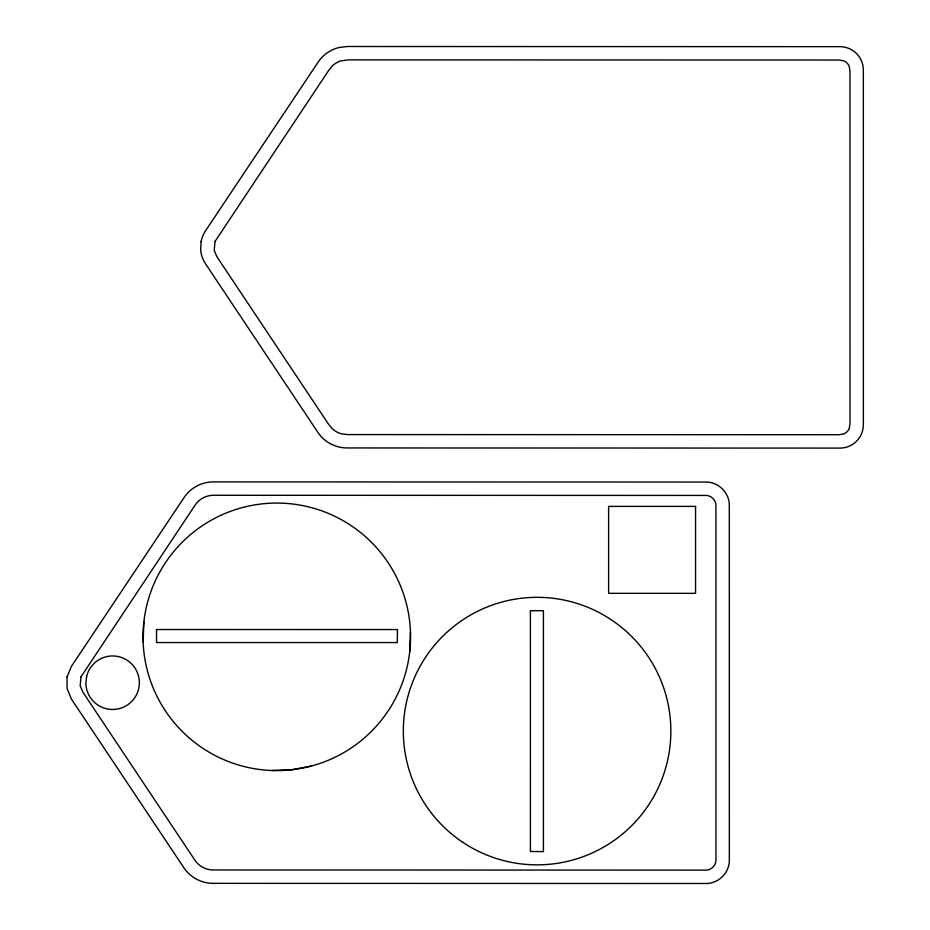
<?xml version="1.0" encoding="UTF-8"?>
<svg xmlns="http://www.w3.org/2000/svg" width="930" height="930" viewBox="0 0 930 930"><rect width="100%" height="100%" fill="white"/><g stroke="black" fill="none" stroke-linecap="round" stroke-linejoin="round"><path stroke-width="1.4" d="M143.127 641.84L143.871 621.856M409.712 651.79A133.757 133.757 0 0 0 223.293 514.232A133.757 133.757 0 0 0 197.369 744.453A133.757 133.757 0 0 0 409.712 651.79L410.456 631.807M311.422 766.018L291.776 769.738L271.804 770.493M156.519 629.529L156.519 642.56L397.284 642.56L397.459 629.552L156.519 629.529M67.053 676.935L67.053 688.479L71.471 699.151L183.849 867.713C190.22 877.362 201.484 883.395 213.04 883.349L705.917 883.5C718.471 883.733 729.562 872.642 729.341 860.076L729.306 505.478C729.538 492.923 718.448 481.833 705.882 482.054L213.296 481.903C201.717 481.914 190.464 487.855 184.094 497.527L71.471 666.275L67.053 676.935M201.089 241.544L200.659 250.217A29.632 29.632 0 0 0 205.495 263.748L317.874 432.322A35.108 35.108 0 0 0 347.076 447.946L839.941 448.097A23.424 23.424 0 0 0 863.365 424.685L863.342 70.087A23.424 23.424 0 0 0 839.918 46.663L347.32 46.5L338.787 47.558A35.108 35.108 0 0 0 318.13 62.136L205.495 230.873A29.632 29.632 0 0 0 201.089 241.544M81.003 676.808L80.189 685.875L82.956 692.269L194.672 859.843C198.695 866.214 206.065 870.155 213.598 869.969L705.045 870.12C711.101 870.631 716.472 865.26 715.961 859.204L715.937 506.362C716.437 500.294 711.066 494.923 705.01 495.434L214.109 495.272C206.46 495.074 198.985 498.91 194.916 505.409L81.003 676.808M215.039 241.416L214.226 250.472L216.992 256.878L328.697 424.44L332.487 428.928A21.716 21.716 0 0 0 341.798 433.903L347.622 434.577L839.069 434.728L843.777 433.938A10.021 10.021 0 0 0 849.206 428.509L849.997 423.801L849.962 70.959L849.171 66.251A10.021 10.021 0 0 0 843.754 60.822L839.034 60.032L348.146 59.88L340.345 61.043A21.716 21.716 0 0 0 332.731 65.53L328.953 70.006L215.039 241.416M86.653 676.261L85.862 683.201A26.749 26.749 0 0 0 124.364 706.742A26.749 26.749 0 0 0 129.433 661.904A26.749 26.749 0 0 0 86.653 676.261M695.559 506.385L608.615 506.385L608.615 593.328L695.559 593.328L695.559 506.385M543.422 610.708L530.391 610.708L530.414 851.473L543.422 851.636L543.422 610.708M461.757 841.615A133.757 133.757 0 0 0 670.484 741.071A133.757 133.757 0 0 0 479.043 610.58A133.757 133.757 0 0 0 461.757 841.615"/></g></svg>
